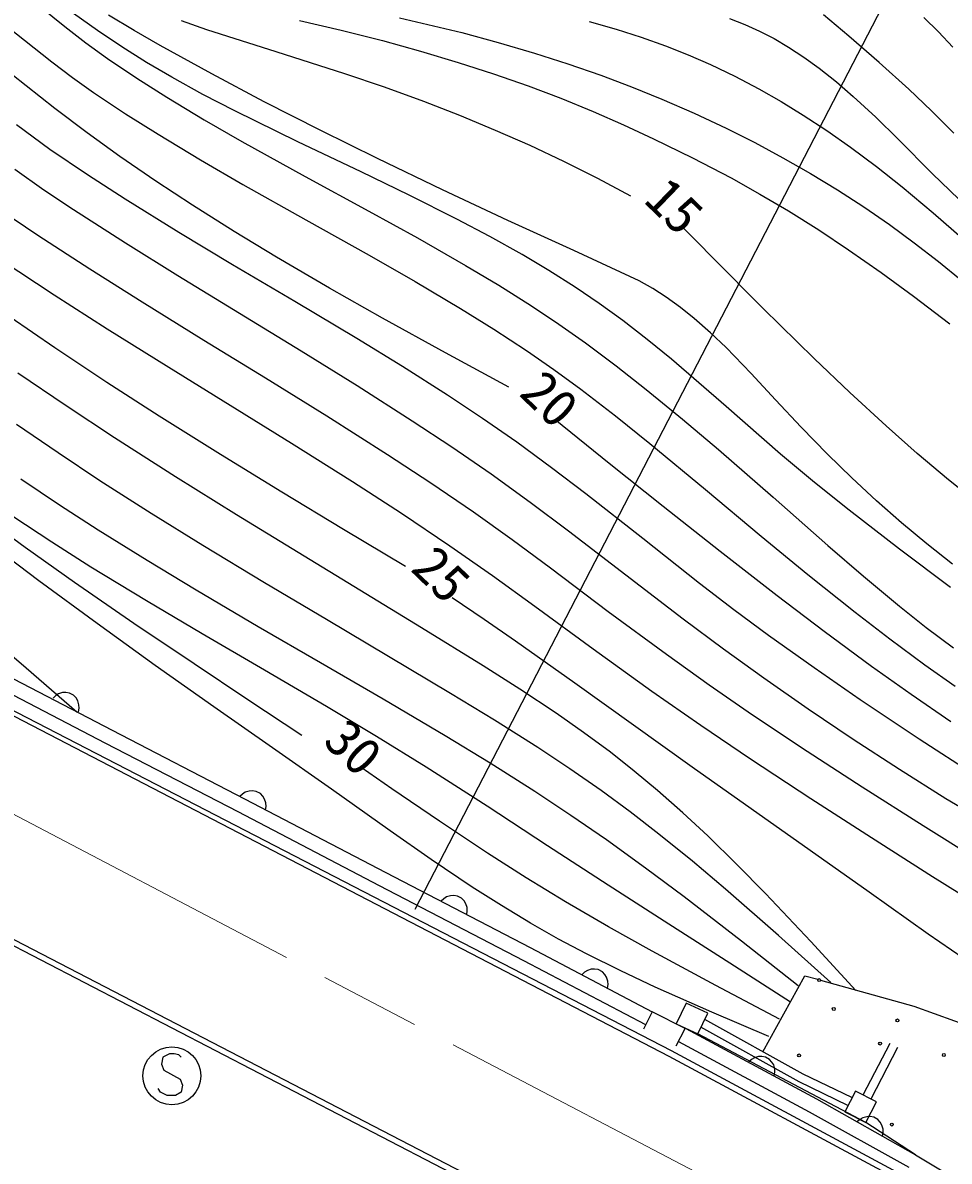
# Model space of a CAD drawing. Units: millimetres, scale not verified. Extents: x 40000 to 680000, y 20000 to 380000.
# Drawn here: x 372148 to 404152, y 266222 to 305559 of the extents above; entities that cross this region are included whole.
import ezdxf
from ezdxf.enums import TextEntityAlignment as Align

# ---------------------------------------------------------------- set-up
doc = ezdxf.new("R2010")
doc.units = ezdxf.units.MM
doc.header["$LTSCALE"] = 1000
doc.linetypes.add('CHAIN', pattern=[18.5, 12, -1.5, 3.5, -1.5])
for name, color, linetype, lineweight in [('M-BGD', 7, 'Continuous', 25), ('M-BGD-EXST', 7, 'Continuous', 25), ('M-BMK', 2, 'CHAIN', 13), ('M-BMK-SRVR', 3, 'Continuous', 25), ('M-STR-STRC', 7, 'Continuous', 25)]:
    doc.layers.add(name, color=color, linetype=linetype, lineweight=lineweight)
doc.styles.add('ＭＳ ゴシック', font='')
doc.styles.get('ＭＳ ゴシック').set_extended_font_data('MS Gothic')

msp = doc.modelspace()

# ---------------------------------------------------------------- linework, layer by layer
at = {"layer": 'M-BGD'}
for p, q in [((372212, 306553), (373601, 305426)), ((374731, 305291), (373902, 305883)), ((375993, 305288), (375112, 305822)), ((385160, 305731), (387311, 305218)), ((396567, 305703), (397086, 305503)), ((400688, 305094), (399809, 305835)), ((403278, 305737), (403779, 305248)), ((371603, 305442), (373147, 304213)), ((373601, 305426), (374329, 304864)), ((375572, 304728), (374731, 305291)), ((376891, 304778), (375993, 305288)), ((378504, 305319), (377631, 305622)), ((380901, 304559), (378504, 305319)), ((381712, 305634), (383146, 305303)), ((383146, 305303), (384573, 304943)), ((391713, 305602), (392652, 305336)), ((392652, 305336), (393507, 305064)), ((397086, 305503), (397595, 305274)), ((397595, 305274), (398103, 305010)), ((374329, 304864), (375075, 304325)), ((384573, 304943), (385887, 304581)), ((387311, 305218), (388575, 304879)), ((388575, 304879), (389831, 304511)), ((393507, 305064), (394354, 304763)), ((398103, 305010), (398598, 304720)), ((401731, 304191), (400688, 305094)), ((403779, 305248), (404282, 304713)), ((376424, 304191), (375572, 304728)), ((378685, 303791), (376891, 304778)), ((383273, 303799), (380901, 304559)), ((385887, 304581), (387190, 304191)), ((389831, 304511), (390981, 304144)), ((394354, 304763), (395132, 304455)), ((398598, 304720), (399133, 304369)), ((373253, 302592), (371260, 304168)), ((373147, 304213), (373862, 303671)), ((375075, 304325), (376094, 303643)), ((377293, 303681), (376424, 304191)), ((387190, 304191), (388404, 303797)), ((390981, 304144), (392121, 303748)), ((395132, 304455), (395901, 304119)), ((395901, 304119), (396744, 303713)), ((399133, 304369), (399659, 303988)), ((402754, 303267), (401731, 304191)), ((378373, 303085), (377293, 303681)), ((380491, 302831), (378685, 303791)), ((384645, 303333), (383273, 303799)), ((388404, 303797), (389605, 303376)), ((392121, 303748), (393179, 303350)), ((396744, 303713), (397572, 303282)), ((399659, 303988), (400256, 303513)), ((373862, 303671), (374593, 303154)), ((376094, 303643), (377126, 302987)), ((386004, 302839), (384645, 303333)), ((389605, 303376), (390733, 302950)), ((393179, 303350), (394226, 302925)), ((400256, 303513), (400839, 303012)), ((374593, 303154), (375701, 302417)), ((377126, 302987), (378413, 302210)), ((379469, 302515), (378373, 303085)), ((390733, 302950), (391848, 302496)), ((394226, 302925), (395338, 302435)), ((397572, 303282), (398348, 302840)), ((400839, 303012), (401617, 302292)), ((403542, 302516), (402754, 303267)), ((374371, 301753), (373253, 302592)), ((381645, 301446), (379469, 302515)), ((382440, 301834), (380491, 302831)), ((387248, 302354), (386004, 302839)), ((398348, 302840), (399110, 302372)), ((404307, 301747), (403542, 302516)), ((375701, 302417), (376824, 301707)), ((378413, 302210), (379714, 301460)), ((388481, 301842), (387248, 302354)), ((391848, 302496), (392899, 302036)), ((395338, 302435), (396443, 301914)), ((399110, 302372), (399928, 301832)), ((401617, 302292), (402384, 301543)), ((373085, 301181), (371928, 302033)), ((375498, 300944), (374371, 301753)), ((384397, 300867), (382440, 301834)), ((389671, 301315), (388481, 301842)), ((392899, 302036), (393937, 301549)), ((396443, 301914), (397432, 301418)), ((399928, 301832), (400736, 301263)), ((376824, 301707), (378283, 300826)), ((379714, 301460), (381904, 300248)), ((383834, 300405), (381645, 301446)), ((393937, 301549), (395281, 300888)), ((397432, 301418), (398409, 300894)), ((402384, 301543), (403576, 300341)), ((374382, 300309), (373085, 301181)), ((376746, 300087), (375498, 300944)), ((390844, 300763), (389671, 301315)), ((400736, 301263), (401637, 300588)), ((378283, 300826), (379754, 299973)), ((386650, 299786), (384397, 300867)), ((392012, 300179), (390844, 300763)), ((395281, 300888), (396615, 300199)), ((398409, 300894), (399358, 300352)), ((401637, 300588), (402524, 299886)), ((372881, 299777), (371870, 300486)), ((375688, 299466), (374382, 300309)), ((381904, 300248), (384103, 299053)), ((385501, 299601), (383834, 300405)), ((393157, 299573), (392012, 300179)), ((396615, 300199), (397611, 299642)), ((399358, 300352), (400292, 299783)), ((403576, 300341), (404778, 299172)), ((373904, 299097), (372881, 299777)), ((378008, 299258), (376746, 300087)), ((379754, 299973), (381932, 298746)), ((388909, 298731), (386650, 299786)), ((400292, 299783), (401197, 299197)), ((402524, 299886), (403602, 298988)), ((377540, 298318), (375688, 299466)), ((387146, 298774), (385501, 299601)), ((397611, 299642), (398598, 299056)), ((375698, 297942), (373904, 299097)), ((379455, 298345), (378008, 299258)), ((384103, 299053), (385782, 298128)), ((398598, 299056), (399643, 298399)), ((401197, 299197), (402086, 298586)), ((403602, 298988), (404666, 298063)), ((372671, 298212), (371819, 298784)), ((381932, 298746), (384113, 297525)), ((388279, 298174), (387146, 298774)), ((391181, 297689), (388909, 298731)), ((402086, 298586), (402945, 297959)), ((374468, 297043), (372671, 298212)), ((379399, 297201), (377540, 298318)), ((380916, 297459), (379455, 298345)), ((389394, 297549), (388279, 298174)), ((395466, 297969), (394953, 298490)), ((399643, 298399), (400678, 297712)), ((377506, 296815), (375698, 297942)), ((385782, 298128), (387443, 297178)), ((395975, 297452), (395466, 297969)), ((402945, 297959), (403786, 297308)), ((382739, 296394), (380916, 297459)), ((384113, 297525), (385698, 296618)), ((390324, 296995), (389394, 297549)), ((393443, 296642), (391181, 297689)), ((397723, 295691), (395975, 297452)), ((400678, 297712), (401803, 296928)), ((373231, 296151), (371403, 297354)), ((376277, 295900), (374468, 297043)), ((381549, 295926), (379399, 297201)), ((387443, 297178), (388591, 296490)), ((391232, 296420), (390324, 296995)), ((403786, 297308), (404597, 296643)), ((379639, 295509), (377506, 296815)), ((385698, 296618), (387268, 295684)), ((393917, 296373), (393443, 296642)), ((401803, 296928), (402913, 296117)), ((384574, 295356), (382739, 296394)), ((388591, 296490), (389721, 295778)), ((392064, 295857), (391232, 296420)), ((394373, 296079), (393917, 296373)), ((375068, 294978), (373231, 296151)), ((378405, 294585), (376277, 295900)), ((383686, 294649), (381549, 295926)), ((392875, 295272), (392064, 295857)), ((394870, 295720), (394373, 296079)), ((402913, 296117), (404169, 295160)), ((381766, 294210), (379639, 295509)), ((387268, 295684), (388417, 294969)), ((389721, 295778), (390663, 295150)), ((395346, 295339), (394870, 295720)), ((399486, 293957), (397723, 295691)), ((373259, 294324), (371718, 295382)), ((386756, 294153), (384574, 295356)), ((390663, 295150), (391593, 294495)), ((393723, 294619), (392875, 295272)), ((395904, 294848), (395346, 295339)), ((377189, 293652), (375068, 294978)), ((385266, 293680), (383686, 294649)), ((388417, 294969), (389548, 294230)), ((396442, 294335), (395904, 294848)), ((375052, 293133), (373259, 294324)), ((380530, 293280), (378405, 294585)), ((391593, 294495), (392649, 293706)), ((394554, 293941), (393723, 294619)), ((397308, 293446), (396442, 294335)), ((383695, 293016), (381766, 294210)), ((388940, 292966), (386756, 294153)), ((389548, 294230), (390493, 293578)), ((396447, 292304), (394554, 293941)), ((400723, 292780), (399486, 293957)), ((373645, 292322), (371980, 293455)), ((379309, 292340), (377189, 293652)), ((386824, 292690), (385266, 293680)), ((390493, 293578), (391426, 292899)), ((392649, 293706), (393688, 292893)), ((376859, 291968), (375052, 293133)), ((382651, 291966), (380530, 293280)), ((398155, 292532), (397308, 293446)), ((385602, 291799), (383695, 293016)), ((388030, 291889), (386824, 292690)), ((391426, 292899), (392627, 291975)), ((393688, 292893), (394943, 291866)), ((401975, 291630), (400723, 292780)), ((375319, 291219), (373645, 292322)), ((381430, 291024), (379309, 292340)), ((398328, 290654), (396447, 292304)), ((399039, 291581), (398155, 292532)), ((378975, 290641), (376859, 291968)), ((384752, 290632), (382651, 291966)), ((389216, 291067), (388030, 291889)), ((392627, 291975), (393815, 291023)), ((373367, 290695), (371931, 291684)), ((386972, 290892), (385602, 291799)), ((392407, 290335), (390538, 291838)), ((394943, 291866), (396182, 290814)), ((399942, 290653), (399039, 291581)), ((403048, 290682), (401975, 291630)), ((377422, 289875), (375319, 291219)), ((383535, 289695), (381430, 291024)), ((388326, 289960), (386972, 290892)), ((390418, 290186), (389216, 291067)), ((393815, 291023), (395737, 289431)), ((396182, 290814), (398068, 289162)), ((374813, 289735), (373367, 290695)), ((381098, 289339), (378975, 290641)), ((386243, 289653), (384752, 290632)), ((394276, 288841), (392407, 290335)), ((399503, 289674), (398328, 290654)), ((400782, 289834), (399942, 290653)), ((404132, 289765), (403048, 290682)), ((389673, 288988), (388326, 289960)), ((391604, 289281), (390418, 290186)), ((373413, 288896), (372085, 289793)), ((376583, 288601), (374813, 289735)), ((379534, 288558), (377422, 289875)), ((385226, 288600), (383535, 289695)), ((387714, 288651), (386243, 289653)), ((400697, 288717), (399503, 289674)), ((401640, 289040), (400782, 289834)), ((405116, 288969), (404132, 289765)), ((383233, 288048), (381098, 289339)), ((393568, 287737), (391604, 289281)), ((395737, 289431), (397656, 287820)), ((398068, 289162), (399960, 287496)), ((374756, 288026), (373413, 288896)), ((391002, 287991), (389673, 288988)), ((396235, 287290), (394276, 288841)), ((402505, 288281), (401640, 289040)), ((370542, 288674), (372227, 287443)), ((373148, 287610), (371806, 288494)), ((378363, 287497), (376583, 288601)), ((381661, 287254), (379534, 288558)), ((386900, 287479), (385226, 288600)), ((389054, 287694), (387714, 288651)), ((402440, 287370), (400697, 288717)), ((376441, 286975), (374756, 288026)), ((385368, 286768), (383233, 288048)), ((392984, 286472), (391002, 287991)), ((403382, 287550), (402505, 288281)), ((374504, 286752), (373148, 287610)), ((390379, 286712), (389054, 287694)), ((395524, 286184), (393568, 287737)), ((397656, 287820), (399268, 286495)), ((360918, 287277), (394468, 269858)), ((372705, 286278), (371044, 287532)), ((372227, 287443), (373936, 286233)), ((380496, 286207), (378363, 287497)), ((383790, 285958), (381661, 287254)), ((388378, 286447), (386900, 287479)), ((398204, 285758), (396235, 287290)), ((399960, 287496), (401185, 286437)), ((404197, 286050), (402440, 287370)), ((404264, 286854), (403382, 287550)), ((378136, 285953), (376441, 286975)), ((376418, 285586), (374504, 286752)), ((389839, 285391), (388378, 286447)), ((392376, 285211), (390379, 286712)), ((394962, 284949), (392984, 286472)), ((399268, 286495), (400902, 285189)), ((401185, 286437), (402431, 285401)), ((374714, 284801), (372705, 286278)), ((373936, 286233), (375990, 284816)), ((382635, 284935), (380496, 286207)), ((396710, 285273), (395524, 286184)), ((378345, 284448), (376418, 285586)), ((380285, 284692), (378136, 285953)), ((385924, 284657), (383790, 285958)), ((388084, 284945), (386985, 285694)), ((399829, 284525), (398204, 285758)), ((391857, 283917), (389839, 285391)), ((394380, 283727), (392376, 285211)), ((397908, 284391), (396710, 285273)), ((402431, 285401), (403355, 284668)), ((394561, 270035), (365660, 284968)), ((372263, 283254), (370369, 284880)), ((376727, 283355), (374714, 284801)), ((375990, 284816), (378065, 283417)), ((384783, 283664), (382635, 284935)), ((389175, 284187), (388084, 284945)), ((396350, 283914), (394962, 284949)), ((400902, 285189), (402097, 284270)), ((380499, 283193), (378345, 284448)), ((382438, 283445), (380285, 284692)), ((388051, 283344), (385924, 284657)), ((401468, 283318), (399829, 284525)), ((403355, 284668), (404295, 283961)), ((391215, 282743), (389175, 284187)), ((399486, 283267), (397908, 284391)), ((402097, 284270), (403309, 283375)), ((370390, 283632), (375236, 281112)), ((386925, 282387), (384783, 283664)), ((393879, 282457), (391857, 283917)), ((395860, 282670), (394380, 283727)), ((397748, 282908), (396350, 283914)), ((374021, 281744), (372263, 283254)), ((378751, 281923), (376727, 283355)), ((378065, 283417), (379925, 282180)), ((384596, 282192), (382438, 283445)), ((389323, 282533), (388051, 283344)), ((401079, 282168), (399486, 283267)), ((402833, 282348), (401468, 283318)), ((403309, 283375), (404359, 282635)), ((370158, 283189), (375005, 280667)), ((382644, 281935), (380499, 283193)), ((399283, 281839), (397748, 282908)), ((390572, 281702), (389323, 282533)), ((393243, 281291), (391215, 282743)), ((395575, 281273), (393879, 282457)), ((397354, 281640), (395860, 282670)), ((373285, 282314), (373193, 282227)), ((373385, 282373), (373285, 282314)), ((373521, 282414), (373385, 282373)), ((373637, 282419), (373521, 282414)), ((373762, 282398), (373637, 282419)), ((373903, 282322), (373762, 282398)), ((373989, 282230), (373903, 282322)), ((374049, 282130), (373989, 282230)), ((374090, 281994), (374049, 282130)), ((379925, 282180), (381792, 280945)), ((386741, 280923), (384596, 282192)), ((388441, 281463), (386925, 282387)), ((403116, 280808), (401079, 282168)), ((404212, 281405), (402833, 282348)), ((374074, 281753), (374095, 281878)), ((374095, 281878), (374090, 281994)), ((380777, 280501), (378751, 281923)), ((384371, 280897), (382644, 281935)), ((391521, 281036), (390572, 281702)), ((400838, 280794), (399283, 281839)), ((389941, 280513), (388441, 281463)), ((395277, 279840), (393243, 281291)), ((397284, 280116), (395575, 281273)), ((399241, 280381), (397354, 281640)), ((375236, 281112), (379809, 278746)), ((386084, 279834), (384371, 280897)), ((388297, 279972), (386741, 280923)), ((392447, 280351), (391521, 281036)), ((375005, 280667), (379577, 278302)), ((382811, 279073), (380777, 280501)), ((391045, 279782), (389941, 280513)), ((402429, 279760), (400838, 280794)), ((405183, 279462), (403116, 280808)), ((393269, 279704), (392447, 280351)), ((399370, 278742), (397284, 280116)), ((401146, 279146), (399241, 280381)), ((384366, 279456), (383842, 279822)), ((388188, 278487), (386084, 279834)), ((389839, 278996), (388297, 279972)), ((392126, 279029), (391045, 279782)), ((394073, 279034), (393269, 279704)), ((397312, 278397), (395277, 279840)), ((404039, 278750), (402429, 279760)), ((384892, 279092), (384366, 279456)), ((379737, 278910), (379646, 278822)), ((379836, 278971), (379737, 278910)), ((379971, 279013), (379836, 278971)), ((380088, 279021), (379971, 279013)), ((380213, 279001), (380088, 279021)), ((380355, 278927), (380213, 279001)), ((380443, 278836), (380355, 278927)), ((384845, 277635), (382811, 279073)), ((386539, 277967), (384892, 279092)), ((391085, 278173), (389839, 278996)), ((393131, 278290), (392126, 279029)), ((394951, 278260), (394073, 279034)), ((403257, 277806), (401146, 279146)), ((379809, 278746), (384693, 276197)), ((380504, 278737), (380443, 278836)), ((380546, 278602), (380504, 278737)), ((380553, 278485), (380546, 278602)), ((401467, 277391), (399370, 278742)), ((406200, 277447), (404039, 278750)), ((379577, 278302), (384461, 275753)), ((380533, 278361), (380553, 278485)), ((390279, 277126), (388188, 278487)), ((392315, 277325), (391085, 278173)), ((394119, 277527), (393131, 278290)), ((395810, 277462), (394951, 278260)), ((399352, 276954), (397312, 278397)), ((388199, 276870), (386539, 277967)), ((405370, 276481), (403257, 277806)), ((386253, 276653), (384845, 277635)), ((393664, 276353), (392315, 277325)), ((395283, 276585), (394119, 277527)), ((396819, 276479), (395810, 277462)), ((403576, 276049), (401467, 277391)), ((392374, 275764), (390279, 277126)), ((401389, 275516), (399352, 276954)), ((387677, 275696), (386253, 276653)), ((389541, 276017), (388199, 276870)), ((396426, 275621), (395283, 276585)), ((384693, 276197), (389673, 273606)), ((394996, 275355), (393664, 276353)), ((397805, 275476), (396819, 276479)), ((384461, 275753), (389441, 273163)), ((390897, 275189), (389541, 276017)), ((394470, 274412), (392374, 275764)), ((405687, 274725), (403576, 276049)), ((386922, 275398), (386787, 275355)), ((387039, 275405), (386922, 275398)), ((387163, 275385), (387039, 275405)), ((387305, 275311), (387163, 275385)), ((388680, 275055), (387677, 275696)), ((398252, 274022), (396426, 275621)), ((399376, 273813), (397805, 275476)), ((403430, 274072), (401389, 275516)), ((386688, 275294), (386597, 275207)), ((386787, 275355), (386688, 275294)), ((387393, 275220), (387305, 275311)), ((387454, 275121), (387393, 275220)), ((387497, 274986), (387454, 275121)), ((387504, 274870), (387497, 274986)), ((389693, 274444), (388680, 275055)), ((392386, 274323), (390897, 275189)), ((396973, 273825), (394996, 275355)), ((387484, 274745), (387504, 274870)), ((390653, 273901), (389693, 274444)), ((393886, 273484), (392386, 274323)), ((396573, 273063), (394470, 274412)), ((391624, 273388), (390653, 273901)), ((398931, 272278), (396973, 273825)), ((400060, 272398), (398252, 274022)), ((400928, 272127), (399376, 273813)), ((405493, 272647), (403430, 274072)), ((389673, 273606), (393896, 271386)), ((396086, 272298), (393886, 273484)), ((389441, 273163), (393664, 270944)), ((392804, 272802), (391624, 273388)), ((398673, 271720), (396573, 273063)), ((391553, 272754), (391461, 272666)), ((391652, 272814), (391553, 272754)), ((391787, 272856), (391652, 272814)), ((391904, 272863), (391787, 272856)), ((392029, 272842), (391904, 272863)), ((392170, 272768), (392029, 272842)), ((392258, 272677), (392170, 272768)), ((392318, 272577), (392258, 272677)), ((393999, 272242), (392804, 272802)), ((397709, 270008), (399169, 272633)), ((399169, 272633), (399616, 272508)), ((392360, 272442), (392318, 272577)), ((392347, 272201), (392367, 272325)), ((392367, 272325), (392360, 272442)), ((395953, 271377), (393999, 272242)), ((398293, 271135), (396086, 272298)), ((399708, 272482), (402934, 271580)), ((395066, 271686), (394723, 270972)), ((395814, 271340), (395066, 271686)), ((402934, 271580), (412205, 268200)), ((393896, 271386), (393589, 270790)), ((395026, 270810), (393896, 271386)), ((395472, 270626), (395814, 271340)), ((399111, 269230), (395712, 271115)), ((397922, 270538), (395953, 271377)), ((394720, 270213), (395026, 270810)), ((394723, 270972), (395472, 270626)), ((395056, 270803), (399572, 268375)), ((398972, 268963), (395572, 270854)), ((394799, 270356), (399314, 267930)), ((401277, 267558), (395472, 270626)), ((401184, 268519), (402112, 270298)), ((394468, 269858), (402259, 265658)), ((402360, 265831), (394561, 270035)), ((401450, 268380), (402378, 270159)), ((397326, 269740), (397233, 269654)), ((397426, 269799), (397326, 269740)), ((397562, 269838), (397426, 269799)), ((397679, 269843), (397562, 269838)), ((397803, 269820), (397679, 269843)), ((397943, 269743), (397803, 269820)), ((398029, 269650), (397943, 269743)), ((398088, 269550), (398029, 269650)), ((398128, 269414), (398088, 269550)), ((398109, 269173), (398132, 269297)), ((398132, 269297), (398128, 269414)), ((400785, 268423), (399111, 269230)), ((400648, 268151), (398972, 268963)), ((399572, 268375), (402989, 266442)), ((400915, 268642), (400547, 267927)), ((401645, 268273), (400915, 268642)), ((399314, 267930), (402751, 266015)), ((400547, 267927), (401277, 267558)), ((401277, 267558), (401645, 268273)), ((401068, 267667), (400974, 267582)), ((401169, 267724), (401068, 267667)), ((401305, 267762), (401169, 267724)), ((402989, 266442), (401277, 267558)), ((401422, 267765), (401305, 267762)), ((401546, 267741), (401422, 267765)), ((401685, 267662), (401546, 267741)), ((401770, 267568), (401685, 267662)), ((401828, 267467), (401770, 267568)), ((401865, 267330), (401828, 267467)), ((401844, 267090), (401868, 267214)), ((401868, 267214), (401865, 267330)), ((402989, 266442), (406495, 264346))]:
    msp.add_line(p, q, dxfattribs=at)
for centre in [(399658, 272481), (400161, 271483), (402361, 271089), (401764, 270287), (398965, 269880), (403964, 269893), (402171, 267488)]:
    msp.add_circle(centre, 49.7, dxfattribs=at)
at = {"layer": 'M-BGD-EXST'}
for p, q in [((377221, 269934), (376981, 269814)), ((377381, 269934), (377221, 269934)), ((377541, 269894), (377381, 269934)), ((377621, 269814), (377541, 269894)), ((376981, 269814), (376941, 269574)), ((376941, 269574), (377021, 269374)), ((377021, 269374), (377581, 269054)), ((376901, 268614), (376821, 268734)), ((377581, 269054), (377661, 268854)), ((377661, 268854), (377621, 268614)), ((377141, 268494), (376901, 268614)), ((377421, 268494), (377141, 268494)), ((377621, 268614), (377421, 268494))]:
    msp.add_line(p, q, dxfattribs=at)
msp.add_circle((377301, 269174), 1000, dxfattribs=at)
at = {"layer": 'M-BMK'}
msp.add_line((397641, 264679), (356352, 286317), dxfattribs=at)
at = {"layer": 'M-BMK-SRVR'}
for p, q in [((395649, 261538), (353039, 283625)), ((395554, 261361), (352941, 283451))]:
    msp.add_line(p, q, dxfattribs=at)
at = {"layer": 'M-STR-STRC'}
msp.add_line((385708, 274928), (416891, 335215), dxfattribs=at)

# ---------------------------------------------------------------- texts
at = {"layer": 'M-BGD', "style": 'ＭＳ ゴシック'}
for s, p in [('15', (393286, 299096)), ('20', (388976, 292429)), ('25', (385231, 286369)), ('30', (382198, 280398))]:
    msp.add_text(s, height=1320, rotation=316, dxfattribs=at).set_placement(p, align=Align.BOTTOM_LEFT)

doc.saveas('drawing.dxf')
